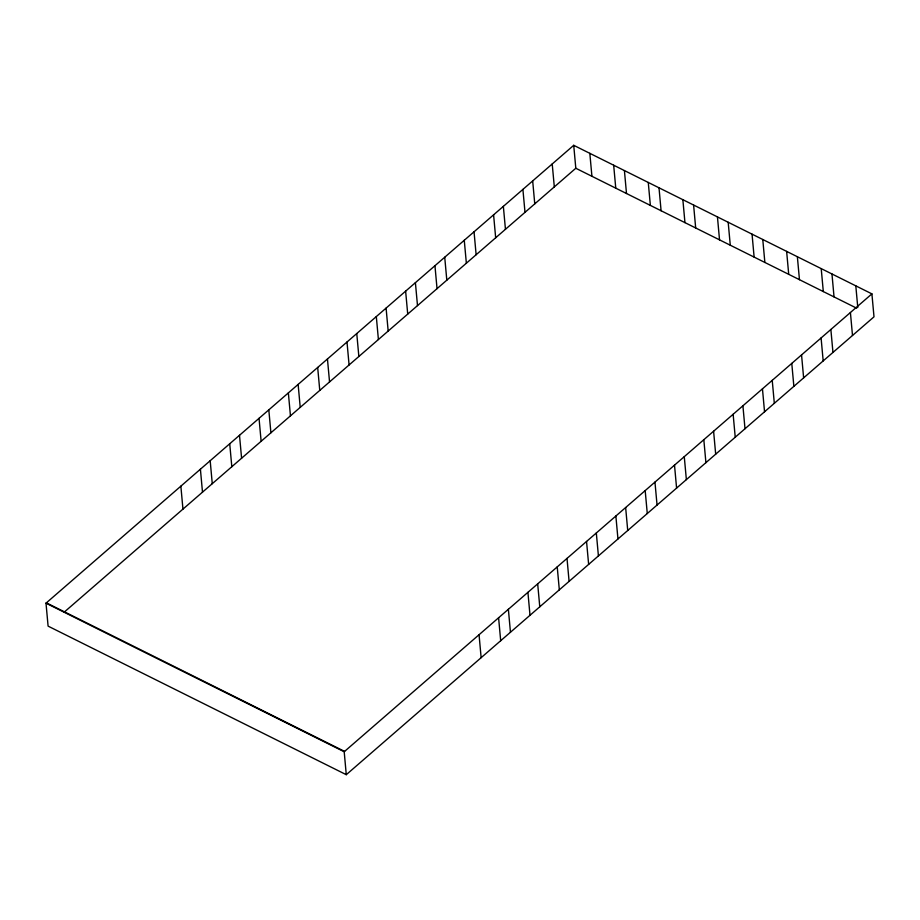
<?xml version="1.0" encoding="UTF-8"?>
<svg xmlns="http://www.w3.org/2000/svg" width="920" height="920" viewBox="0 0 920 920"><rect width="100%" height="100%" fill="white"/><g stroke="black" fill="none" stroke-linecap="round" stroke-linejoin="round"><path stroke-width="1.38" d="M46 603.175L573.723 145.314L871.907 293.871L874 316.825L346.276 774.686L48.093 626.129L46 603.175L344.195 751.744L346.276 774.686M64.273 612.087L575.805 168.256L573.723 145.314M344.195 751.744L871.907 293.871M575.805 168.256L856.646 308.177M46.391 602.841L344.586 751.398M855.807 285.855L857.773 307.452M850.413 312.524L852.495 335.478M831.956 273.964L834.037 296.918M830.863 329.486L832.956 352.429M821.215 268.617L823.308 291.571M821.088 337.962L823.181 360.916M797.364 256.737L799.457 279.68M801.55 354.924L803.631 377.867M786.634 251.39L788.716 274.332M791.775 363.4L793.868 386.354M762.772 239.499L764.865 262.453M772.236 380.362L774.318 403.305M752.043 234.151L754.124 257.094M762.461 388.838L764.543 411.792M728.18 222.261L730.273 245.214M742.911 405.8L745.005 428.743M717.45 216.913L719.532 239.867M733.136 414.276L735.23 437.23M693.599 205.033L695.681 227.976M713.598 431.238L715.679 454.181M682.858 199.686L684.952 222.628M703.823 439.714L705.916 462.656M684.273 456.676L686.366 479.619M659.007 187.795L661.089 210.749M674.509 465.152L676.591 488.094M648.266 182.447L650.359 205.401M654.959 482.114L657.053 505.057M624.415 170.568L626.497 193.511M645.184 490.59L647.278 513.533M613.674 165.22L615.768 188.163M625.646 507.541L627.727 530.495M589.823 153.329L591.917 176.283M615.871 516.028L617.952 538.971M596.321 532.979L598.414 555.933M552.218 163.967L554.311 186.909M586.546 541.466L588.639 564.409M532.68 180.918L534.761 203.872M567.007 558.417L569.089 581.371M522.905 189.405L524.998 212.347M557.232 566.904L559.325 589.846M503.355 206.356L505.448 229.31M537.683 583.855L539.775 606.809M493.591 214.843L495.673 237.785M527.919 592.342L530 615.284M474.041 231.794L476.134 254.748M508.369 609.293L510.462 632.247M464.266 240.269L466.359 263.223M498.594 617.769L500.687 640.722M444.728 257.232L446.809 280.186M479.055 634.731L481.137 657.685M434.953 265.707L437.034 288.661M415.403 282.67L417.496 305.612M405.628 291.145L407.721 314.099M386.089 308.108L388.171 331.05M376.315 316.584L378.407 339.537M356.764 333.546L358.857 356.488M347.001 342.022L349.082 364.975M327.451 358.984L329.544 381.926M317.676 367.459L319.769 390.413M298.137 384.422L300.219 407.364M288.362 392.897L290.444 415.84M268.812 409.86L270.905 432.803M259.037 418.335L261.13 441.278M239.499 435.298L241.592 458.24M229.724 443.773L231.817 466.716M210.185 460.724L212.267 483.678M200.41 469.211L202.492 492.154M180.861 486.162L182.953 509.116"/></g></svg>
